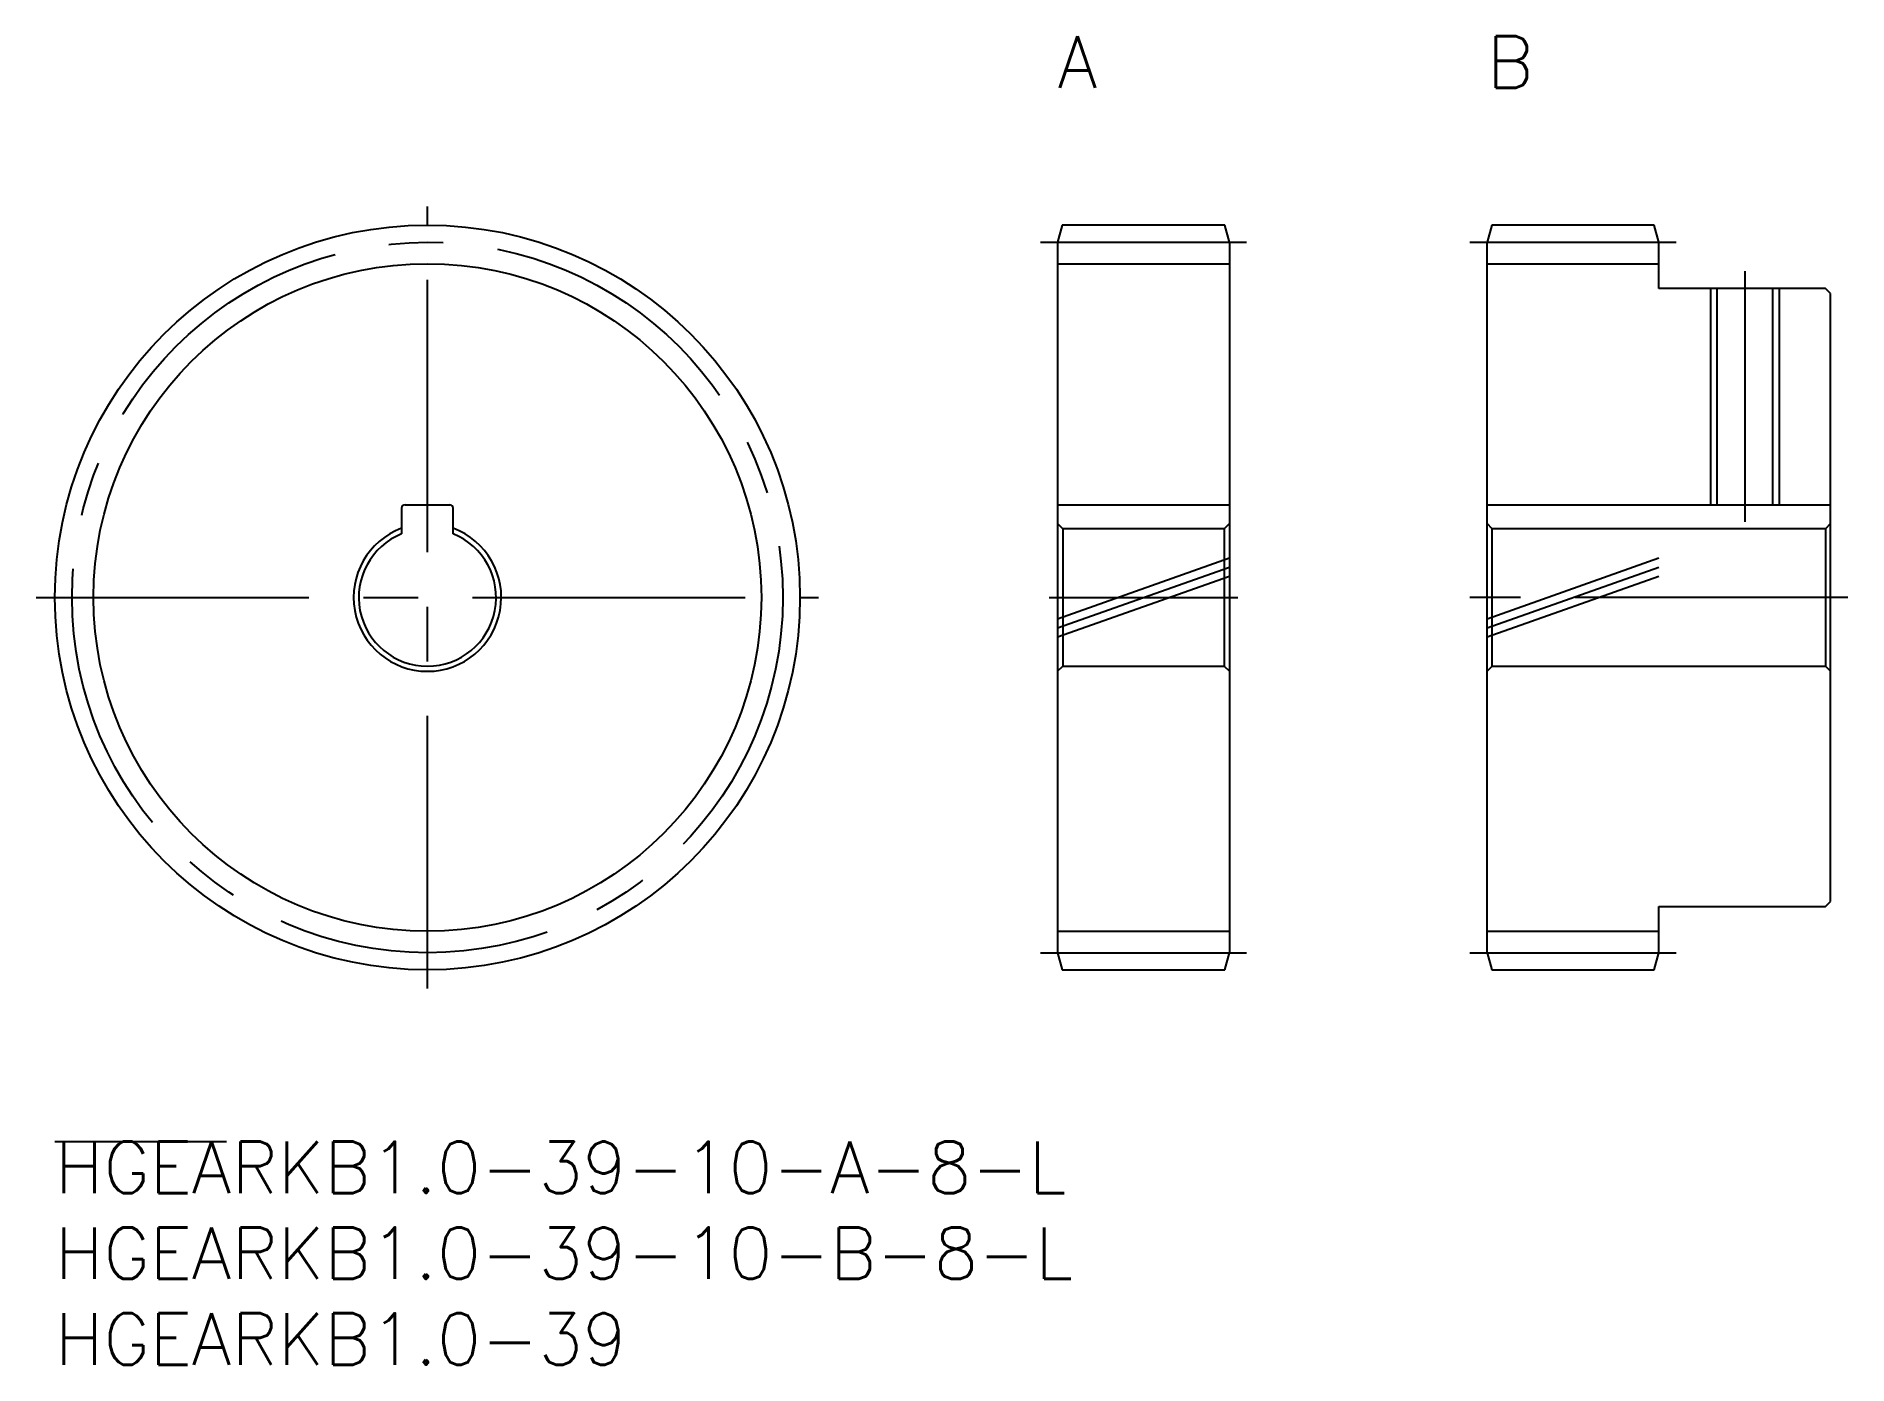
# Model space of a CAD drawing. Extents: x -1 to 104, y -13 to 64.
import ezdxf

# ---------------------------------------------------------------- set-up
doc = ezdxf.new("R2010")
doc.units = 0
doc.header["$LTSCALE"] = 0.5
doc.linetypes.add('CENTER', pattern=[50.8, 31.75, -6.35, 6.35, -6.35])
doc.linetypes.add('PHANTOM', pattern=[63.5, 31.75, -6.35, 6.35, -6.35, 6.35, -6.35])
for name, color, linetype in [('MSM_CENTER', 1, 'CENTER'), ('MSM_CONTINUOUS', 7, 'CONTINUOUS'), ('MSM_IMAGINARY', 6, 'PHANTOM'), ('MSM_NARROW', 5, 'CONTINUOUS'), ('MSM_PART_NUMBER', 7, 'CONTINUOUS')]:
    doc.layers.add(name, color=color, linetype=linetype)
doc.styles.get("Standard").update_dxf_attribs({"font": 'txt.shx', "height": 1, "bigfont": 'bigfont.shx'})

# ---------------------------------------------------------------- blocks, each defined once
blk = doc.blocks.new('*U27')
at = {"layer": 'MSM_PART_NUMBER'}
blk.add_text('HGEARKB1.0-39-10-A-8-L', height=3, dxfattribs=at).set_placement((0, -3))
blk = doc.blocks.new('*U28')
at = {"layer": 'MSM_PART_NUMBER'}
blk.add_text('HGEARKB1.0-39-10-B-8-L', height=3, dxfattribs=at).set_placement((0, -8))
blk = doc.blocks.new('*U29')
at = {"layer": 'MSM_PART_NUMBER'}
blk.add_text('HGEARKB1.0-39', height=3, dxfattribs=at).set_placement((0, -13))

msp = doc.modelspace()

# ---------------------------------------------------------------- linework, layer by layer
at = {"layer": 'MSM_CENTER'}
for p, q in [((21.69, 8.92), (21.69, 54.46)), ((57.38, 52.38), (69.38, 52.38)), ((82.38, 52.38), (94.38, 52.38)), ((98.38, 50.69), (98.38, 36.09)), ((-1.08, 31.69), (44.46, 31.69)), ((57.88, 31.69), (68.88, 31.69)), ((104.38, 31.69), (82.38, 31.69)), ((57.38, 11), (69.38, 11)), ((82.38, 11), (94.38, 11))]:
    msp.add_line(p, q, dxfattribs=at)
msp.add_circle((21.69, 31.69), 20.69, dxfattribs=at)
at = {"layer": 'MSM_CONTINUOUS'}
for p, q in [((58.65, 53.38), (58.38, 52.38)), ((68.11, 53.38), (58.65, 53.38)), ((68.38, 52.38), (68.11, 53.38)), ((83.65, 53.38), (83.38, 52.38)), ((93.11, 53.38), (83.65, 53.38)), ((93.38, 52.38), (93.11, 53.38)), ((58.38, 52.38), (58.38, 11)), ((68.38, 52.38), (68.38, 11)), ((83.38, 11), (83.38, 52.38)), ((93.38, 49.69), (93.38, 52.38)), ((58.38, 51.13), (68.38, 51.13)), ((83.38, 51.13), (93.38, 51.13)), ((103.08, 49.69), (93.38, 49.69)), ((96.76, 49.69), (96.76, 37.09)), ((100, 49.69), (100, 37.09)), ((103.38, 49.39), (103.08, 49.69)), ((103.38, 13.99), (103.38, 49.39)), ((20.39, 37.09), (22.99, 37.09)), ((58.38, 37.09), (68.38, 37.09)), ((83.38, 37.09), (103.38, 37.09)), ((20.19, 36.89), (20.19, 35.4)), ((23.19, 35.4), (23.19, 36.89)), ((58.68, 35.69), (58.38, 35.99)), ((68.38, 35.99), (68.08, 35.69)), ((83.68, 35.69), (83.38, 35.99)), ((103.38, 35.99), (103.08, 35.69)), ((68.08, 35.69), (58.68, 35.69)), ((58.68, 35.69), (58.68, 27.69)), ((68.08, 35.69), (68.08, 27.69)), ((103.08, 35.69), (83.68, 35.69)), ((83.68, 27.69), (83.68, 35.69)), ((103.08, 35.69), (103.08, 27.69)), ((58.38, 27.39), (58.68, 27.69)), ((58.68, 27.69), (68.08, 27.69)), ((68.08, 27.69), (68.38, 27.39)), ((83.38, 27.39), (83.68, 27.69)), ((83.68, 27.69), (103.08, 27.69)), ((103.08, 27.69), (103.38, 27.39)), ((103.08, 13.69), (103.38, 13.99)), ((93.38, 13.69), (103.08, 13.69)), ((93.38, 11), (93.38, 13.69)), ((58.38, 12.25), (68.38, 12.25)), ((83.38, 12.25), (93.38, 12.25)), ((58.38, 11), (58.65, 10)), ((68.11, 10), (68.38, 11)), ((83.38, 11), (83.65, 10)), ((93.11, 10), (93.38, 11)), ((58.65, 10), (68.11, 10)), ((83.65, 10), (93.11, 10)), ((0, 0), (10, 0))]:
    msp.add_line(p, q, dxfattribs=at)
msp.add_circle((21.69, 31.69), 21.69, dxfattribs=at)
for centre, radius, start, end in [((20.39, 36.89), 0.2, 90, 180), ((22.99, 36.89), 0.2, 0, 90), ((21.69, 31.69), 4.3, 110.4162, 69.5838), ((21.69, 31.69), 4, 112.0243, 67.9757)]:
    msp.add_arc(centre, radius, start, end, dxfattribs=at)
at = {"layer": 'MSM_IMAGINARY'}
for p, q in [((58.38, 30.45), (68.38, 33.99)), ((83.38, 30.45), (93.38, 33.99)), ((58.38, 29.92), (68.38, 33.46)), ((58.38, 29.39), (68.38, 32.93)), ((83.38, 29.92), (93.38, 33.46)), ((83.38, 29.39), (93.38, 32.93))]:
    msp.add_line(p, q, dxfattribs=at)
at = {"layer": 'MSM_NARROW'}
for p, q in [((96.38, 49.69), (96.38, 37.09)), ((100.38, 49.69), (100.38, 37.09))]:
    msp.add_line(p, q, dxfattribs=at)
msp.add_circle((21.69, 31.69), 19.44, dxfattribs=at)

# ---------------------------------------------------------------- block references
at = {"layer": 'MSM_CONTINUOUS'}
for name in ['*U27', '*U28', '*U29']:
    msp.add_blockref(name, (0, 0), dxfattribs=at)

# ---------------------------------------------------------------- texts
at = {"layer": 'MSM_PART_NUMBER'}
for s, p in [('A', (58.38, 61.38)), ('B', (83.38, 61.38))]:
    msp.add_text(s, height=3, dxfattribs=at).set_placement(p)

doc.saveas('drawing.dxf')
